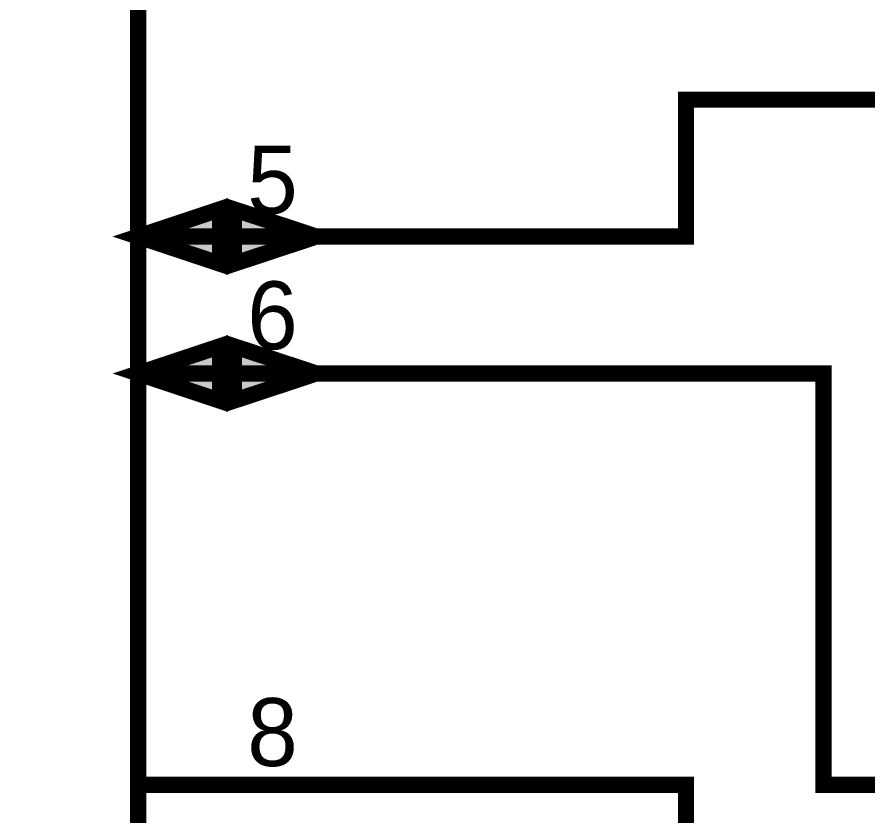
# Model space of a CAD drawing. Header units: millimetres. Extents: x 0 to 19, y 0 to 9.5.
# Drawn here: x 12.112 to 12.733, y 5.177 to 5.76 of the extents above; entities that cross this region are included whole.
import ezdxf

# ---------------------------------------------------------------- set-up
doc = ezdxf.new("R2010")
doc.units = ezdxf.units.MM
doc.header["$MEASUREMENT"] = 0
doc.layers.add('Sheet', color=255, linetype='Continuous')

msp = doc.modelspace()

# ---------------------------------------------------------------- linework, layer by layer
at = {"layer": 'Sheet'}
for points, const_width in [([(10.6004, 8.29968), (12.20039, 8.29968), (12.20039, 4.79996), (10.6004, 4.79996), (10.6004, 8.29968)], 0.0118), ([(10.6004, 8.29968), (10.6004, 4.79996), (12.20039, 4.79996), (12.20039, 8.29968), (10.6004, 8.29968), (10.6004, 8.29968)], 0.0039), ([(12.26008, 5.61962), (12.20039, 5.59973), (12.26008, 5.57984), (12.26008, 5.61962)], 0.0118), ([(12.27024, 5.61962), (12.27024, 5.57984), (12.33037, 5.59973), (12.27024, 5.61962)], 0.0118), ([(12.26008, 5.61962), (12.20039, 5.59973), (12.26008, 5.57984), (12.26008, 5.61962)], 0.0039), ([(12.27024, 5.61962), (12.27024, 5.57984), (12.33037, 5.59973), (12.27024, 5.61962)], 0.0039), ([(12.26008, 5.51971), (12.20039, 5.49981), (12.26008, 5.47992), (12.26008, 5.51971)], 0.0118), ([(12.27024, 5.51971), (12.27024, 5.47992), (12.33037, 5.49981), (12.27024, 5.51971)], 0.0118), ([(12.26008, 5.51971), (12.20039, 5.49981), (12.26008, 5.47992), (12.26008, 5.51971)], 0.0039), ([(12.27024, 5.51971), (12.27024, 5.47992), (12.33037, 5.49981), (12.27024, 5.51971)], 0.0039)]:
    msp.add_lwpolyline(points, close=True, dxfattribs=dict(at, const_width=const_width))
at = {"layer": 'Sheet', "const_width": 0.0118}
for points in [[(12.40022, 5.59973), (12.60006, 5.59973), (12.60006, 5.69965), (13.00016, 5.69965), (13.30035, 5.69965), (13.6001, 5.69965)], [(12.20039, 5.59973), (12.40022, 5.59973)], [(12.20039, 5.49981), (12.40022, 5.49981)], [(12.40022, 5.49981), (12.70041, 5.49981), (12.70041, 5.19962), (13.00016, 5.19962), (13.30035, 5.19962), (13.6001, 5.19962)], [(12.20039, 5.19962), (12.40022, 5.19962)], [(12.40022, 5.19962), (12.60006, 5.19962), (12.60006, 5.09971), (12.60006, 4.99979), (12.60006, 4.89987), (12.60006, 4.6996)]]:
    msp.add_lwpolyline(points, dxfattribs=at)
at = {"layer": 'Sheet'}
for points in [[(12.26195, 5.62271), (12.19383, 5.6), (12.26195, 5.57729)], [(12.26805, 5.57729), (12.33617, 5.6), (12.26805, 5.62271)], [(12.26195, 5.52271), (12.19383, 5.5), (12.26195, 5.47729)], [(12.26805, 5.47729), (12.33617, 5.5), (12.26805, 5.52271)]]:
    msp.add_solid(points, dxfattribs=at)

# ---------------------------------------------------------------- texts
for s, p in [('5', (12.27997, 5.61653)), ('6', (12.27997, 5.5175)), ('8', (12.27997, 5.21333))]:
    msp.add_text(s, height=0.04952, dxfattribs=at).set_placement(p)

doc.saveas('drawing.dxf')
